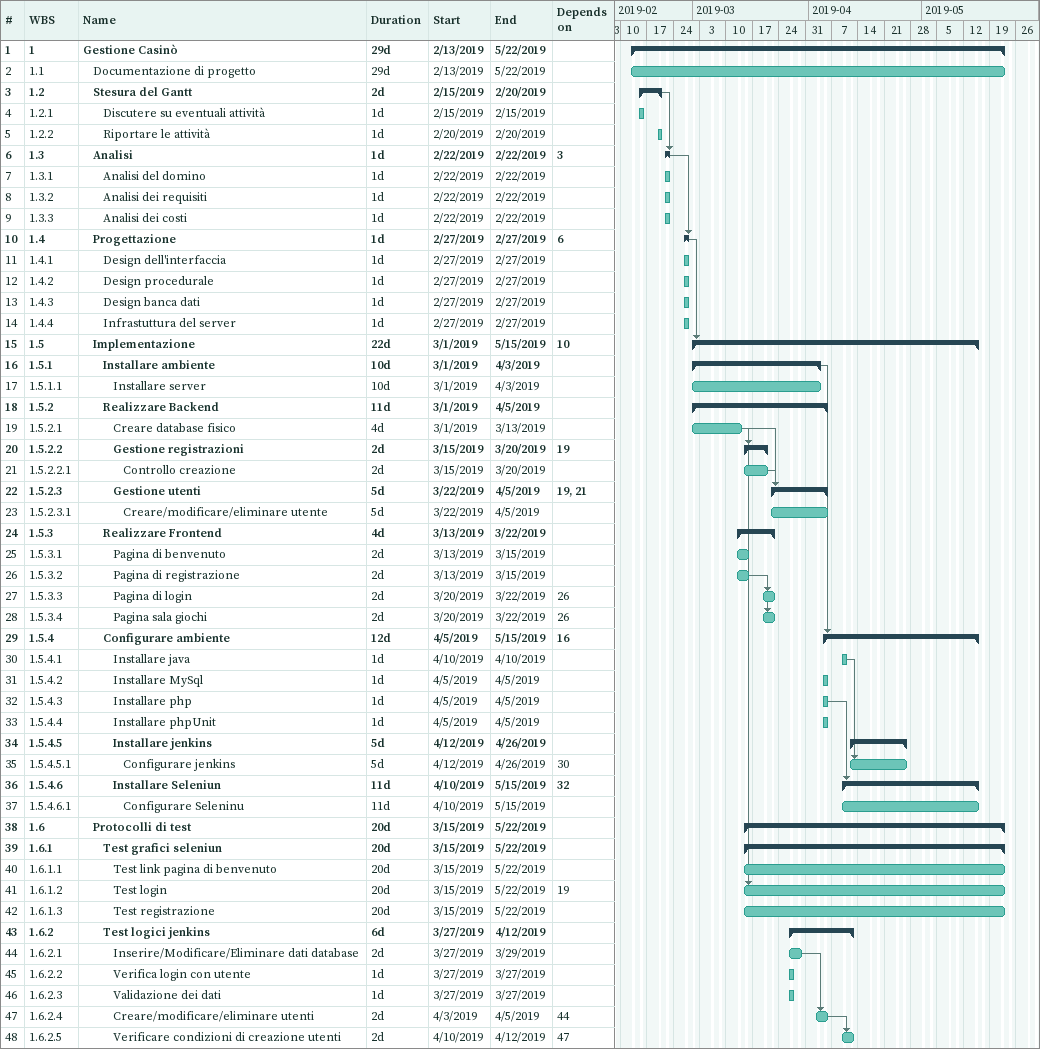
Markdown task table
| ID | WBS | Task | Duration | Start | Finish | Predecessors |
|---|---|---|---|---|---|---|
| 1 | 1 | **Gestione Casinò** | 29d | 2019-02-13 | 2019-05-22 |  |
| 2 | 1.1 | Documentazione di progetto | 29d | 2019-02-13 | 2019-05-22 |  |
| 3 | 1.2 | **Stesura del Gantt** | 2d | 2019-02-15 | 2019-02-20 |  |
| 4 | 1.2.1 | Discutere su eventuali attività | 1d | 2019-02-15 | 2019-02-15 |  |
| 5 | 1.2.2 | Riportare le attività | 1d | 2019-02-20 | 2019-02-20 |  |
| 6 | 1.3 | **Analisi** | 1d | 2019-02-22 | 2019-02-22 | 3 |
| 7 | 1.3.1 | Analisi del domino | 1d | 2019-02-22 | 2019-02-22 |  |
| 8 | 1.3.2 | Analisi dei requisiti | 1d | 2019-02-22 | 2019-02-22 |  |
| 9 | 1.3.3 | Analisi dei costi | 1d | 2019-02-22 | 2019-02-22 |  |
| 10 | 1.4 | **Progettazione** | 1d | 2019-02-27 | 2019-02-27 | 6 |
| 11 | 1.4.1 | Design dell'interfaccia | 1d | 2019-02-27 | 2019-02-27 |  |
| 12 | 1.4.2 | Design procedurale | 1d | 2019-02-27 | 2019-02-27 |  |
| 13 | 1.4.3 | Design banca dati | 1d | 2019-02-27 | 2019-02-27 |  |
| 14 | 1.4.4 | Infrastuttura del server | 1d | 2019-02-27 | 2019-02-27 |  |
| 15 | 1.5 | **Implementazione** | 22d | 2019-03-01 | 2019-05-15 | 10 |
| 16 | 1.5.1 | **Installare ambiente** | 10d | 2019-03-01 | 2019-04-03 |  |
| 17 | 1.5.1.1 | Installare server | 10d | 2019-03-01 | 2019-04-03 |  |
| 18 | 1.5.2 | **Realizzare Backend** | 11d | 2019-03-01 | 2019-04-05 |  |
| 19 | 1.5.2.1 | Creare database fisico | 4d | 2019-03-01 | 2019-03-13 |  |
| 20 | 1.5.2.2 | **Gestione registrazioni** | 2d | 2019-03-15 | 2019-03-20 | 19 |
| 21 | 1.5.2.2.1 | Controllo creazione | 2d | 2019-03-15 | 2019-03-20 |  |
| 22 | 1.5.2.3 | **Gestione utenti** | 5d | 2019-03-22 | 2019-04-05 | 19, 21 |
| 23 | 1.5.2.3.1 | Creare/modificare/eliminare utente | 5d | 2019-03-22 | 2019-04-05 |  |
| 24 | 1.5.3 | **Realizzare Frontend** | 4d | 2019-03-13 | 2019-03-22 |  |
| 25 | 1.5.3.1 | Pagina di benvenuto | 2d | 2019-03-13 | 2019-03-15 |  |
| 26 | 1.5.3.2 | Pagina di registrazione | 2d | 2019-03-13 | 2019-03-15 |  |
| 27 | 1.5.3.3 | Pagina di login | 2d | 2019-03-20 | 2019-03-22 | 26 |
| 28 | 1.5.3.4 | Pagina sala giochi | 2d | 2019-03-20 | 2019-03-22 | 26 |
| 29 | 1.5.4 | **Configurare ambiente** | 12d | 2019-04-05 | 2019-05-15 | 16 |
| 30 | 1.5.4.1 | Installare java | 1d | 2019-04-10 | 2019-04-10 |  |
| 31 | 1.5.4.2 | Installare MySql | 1d | 2019-04-05 | 2019-04-05 |  |
| 32 | 1.5.4.3 | Installare php | 1d | 2019-04-05 | 2019-04-05 |  |
| 33 | 1.5.4.4 | Installare phpUnit | 1d | 2019-04-05 | 2019-04-05 |  |
| 34 | 1.5.4.5 | **Installare jenkins** | 5d | 2019-04-12 | 2019-04-26 |  |
| 35 | 1.5.4.5.1 | Configurare jenkins | 5d | 2019-04-12 | 2019-04-26 | 30 |
| 36 | 1.5.4.6 | **Installare Seleniun** | 11d | 2019-04-10 | 2019-05-15 | 32 |
| 37 | 1.5.4.6.1 | Configurare Seleninu | 11d | 2019-04-10 | 2019-05-15 |  |
| 38 | 1.6 | **Protocolli di test** | 20d | 2019-03-15 | 2019-05-22 |  |
| 39 | 1.6.1 | **Test grafici seleniun** | 20d | 2019-03-15 | 2019-05-22 |  |
| 40 | 1.6.1.1 | Test link pagina di benvenuto | 20d | 2019-03-15 | 2019-05-22 |  |
| 41 | 1.6.1.2 | Test login | 20d | 2019-03-15 | 2019-05-22 | 19 |
| 42 | 1.6.1.3 | Test registrazione | 20d | 2019-03-15 | 2019-05-22 |  |
| 43 | 1.6.2 | **Test logici jenkins** | 6d | 2019-03-27 | 2019-04-12 |  |
| 44 | 1.6.2.1 | Inserire/Modificare/Eliminare dati database | 2d | 2019-03-27 | 2019-03-29 |  |
| 45 | 1.6.2.2 | Verifica login con utente | 1d | 2019-03-27 | 2019-03-27 |  |
| 46 | 1.6.2.3 | Validazione dei dati | 1d | 2019-03-27 | 2019-03-27 |  |
| 47 | 1.6.2.4 | Creare/modificare/eliminare utenti | 2d | 2019-04-03 | 2019-04-05 | 44 |
| 48 | 1.6.2.5 | Verificare condizioni di creazione utenti | 2d | 2019-04-10 | 2019-04-12 | 47 |
